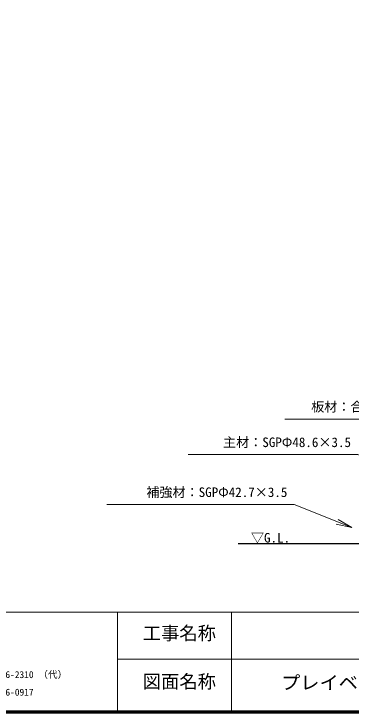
# Model space of a CAD drawing. Units: millimetres at full size, sheet at 1:50, with parts at other scales. Extents: x 750 to 20250, y 750 to 14100.
# Drawn here: x 10709 to 13932, y 750 to 7425 of the extents above; entities that cross this region are included whole.
import ezdxf
from ezdxf.enums import TextEntityAlignment as Align

# ---------------------------------------------------------------- set-up
doc = ezdxf.new("R2010")
doc.units = ezdxf.units.MM
doc.header["$LTSCALE"] = 50
doc.layers.add('D-BGD-TXT', color=7, linetype='Continuous')
for name, color, linetype, lineweight in [('D-STR-HTXT\u3000旗上げ', 7, 'Continuous', 13), ('D-STR-TXT\u3000文字列', 7, 'Continuous', 13), ('D-STR\u3000構造物外形線', 1, 'Continuous', 25), ('D-TTL', 7, 'Continuous', 70), ('D-TTL-FRAM', 7, 'Continuous', 13), ('D-TTL-TXT', 7, 'Continuous', 13)]:
    doc.layers.add(name, color=color, linetype=linetype, lineweight=lineweight)
doc.styles.add('ＭＳ ゴシック', font='')
doc.styles.get('ＭＳ ゴシック').set_extended_font_data('MS Gothic')

# ---------------------------------------------------------------- blocks, each defined once
blk = doc.blocks.new('open_arrow')
at = {"color": 0, "linetype": 'Continuous', "lineweight": -2}
blk.add_lwpolyline([(7.5, 1.25), (0, 0), (7.5, -1.25)], dxfattribs=at)

msp = doc.modelspace()

# ---------------------------------------------------------------- linework, layer by layer
at = {"layer": 'D-STR-HTXT\u3000旗上げ'}
for points in [[(14919.46, 3330.68), (14490.74, 3551.59), (14470.74, 3551.59), (13378.9, 3551.59), (13300.69, 3551.59)], [(14548.56, 2990.89), (13996.34, 3211.79), (13976.34, 3211.79), (12374.18, 3211.79), (13175.26, 3211.79)], [(13940.15, 2513.4), (13387.93, 2734.31), (13367.93, 2734.31), (11595.72, 2734.31), (12481.83, 2734.31)]]:
    msp.add_lwpolyline(points, dxfattribs=at)
at = {"layer": 'D-STR\u3000構造物外形線'}
msp.add_line((12854.27, 2360.65), (18794.41, 2360.65), dxfattribs=at)
at = {"layer": 'D-TTL'}
msp.add_lwpolyline([(750, 750), (750, 14100), (20250, 14100), (20250, 750)], close=True, dxfattribs=at)
at = {"layer": 'D-TTL-FRAM'}
for p, q in [((750, 1706.1), (20250, 1706.1)), ((15948.06, 1256.1), (11698.06, 1256.1))]:
    msp.add_line(p, q, dxfattribs=at)
at = {"layer": 'D-TTL-TXT'}
for p, q in [((11698.06, 1706.1), (11698.06, 750)), ((12789.89, 750), (12789.89, 1706.1))]:
    msp.add_line(p, q, dxfattribs=at)

# ---------------------------------------------------------------- block references
at = {"layer": 'D-STR-HTXT\u3000旗上げ', "xscale": 20, "yscale": 20, "rotation": 158.2}
msp.add_blockref('open_arrow', (13940.15, 2513.4), dxfattribs=at)

# ---------------------------------------------------------------- texts
at = {"layer": 'D-BGD-TXT', "style": 'ＭＳ ゴシック', "width": 1.05}
msp.add_text('プレイベース (PT-1009B)', height=128.3, dxfattribs=at).set_placement((13262.9, 928.69), align=Align.BOTTOM_LEFT)
at = {"layer": 'D-STR-HTXT\u3000旗上げ', "style": 'ＭＳ ゴシック'}
for s, p in [('板材：合成木材', (14426.36, 3595.97)), ('主材：SGPΦ48.6×3.5', (13931.95, 3256.18)), ('補強材：SGPΦ42.7×3.5', (13323.54, 2778.7))]:
    msp.add_text(s, height=91.64, dxfattribs=at).set_placement(p, align=Align.BOTTOM_RIGHT)
at = {"layer": 'D-STR-TXT\u3000文字列', "style": 'ＭＳ ゴシック'}
msp.add_text('▽G.L.', height=91.64, dxfattribs=at).set_placement((12974.81, 2343.08), align=Align.BOTTOM_LEFT)
at = {"layer": 'D-TTL-TXT', "style": 'ＭＳ ゴシック'}
for s, height, p in [('工事名称', 128.3, (11940.4, 1401.52)), ('TEL （0776） 56-2310 （代）', 65.98, (9993.99, 1054.94)), ('図面名称', 128.3, (11940.4, 938.5)), ('FAX （0776） 56-0917', 65.98, (9993.99, 887.03))]:
    msp.add_text(s, height=height, dxfattribs=at).set_placement(p, align=Align.BOTTOM_LEFT)

doc.saveas('drawing.dxf')
